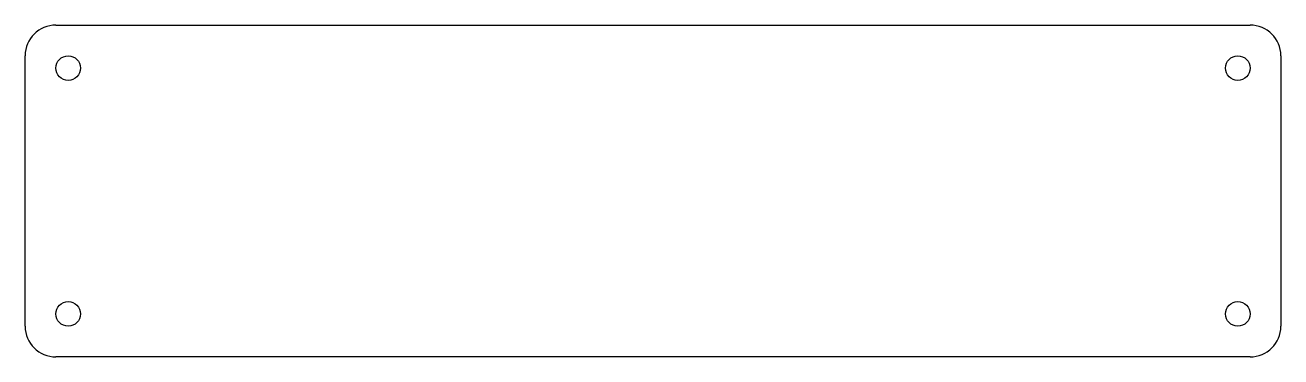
# Model space of a CAD drawing. Header units: millimetres. Extents: x -2 to 202, y -2 to 52.
import ezdxf

# ---------------------------------------------------------------- set-up
doc = ezdxf.new("R2010")
doc.units = ezdxf.units.MM
doc.layers.add('Cut', color=1, linetype='CONTINUOUS')

msp = doc.modelspace()

# ---------------------------------------------------------------- linework, layer by layer
at = {"layer": 'Cut'}
for p, q in [((3, 52), (197, 52)), ((-2, 3), (-2, 47)), ((202, 47), (202, 3)), ((197, -2), (3, -2))]:
    msp.add_line(p, q, dxfattribs=at)
for centre in [(5, 45), (195, 45), (5, 5), (195, 5)]:
    msp.add_circle(centre, 2, dxfattribs=at)
for centre, start, end in [((3, 47), 90, 180), ((197, 47), 0, 90), ((3, 3), 180, 270), ((197, 3), 270, 0)]:
    msp.add_arc(centre, 5, start, end, dxfattribs=at)

doc.saveas('drawing.dxf')
